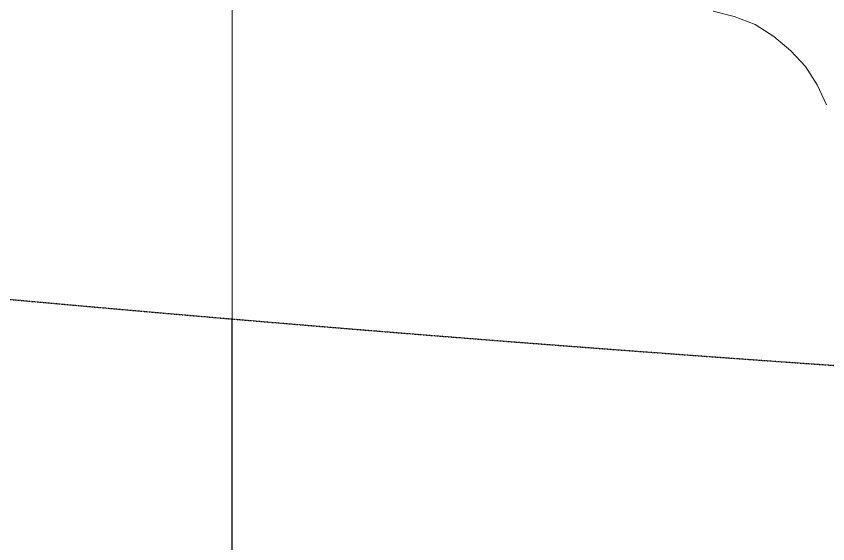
# Model space of a CAD drawing. Header units: inches. Extents: x 23291 to 181956, y 9161 to 51408.
# Drawn here: x 113042 to 113472.3, y 35979.6 to 36259.5 of the extents above; entities that cross this region are included whole.
import ezdxf

# ---------------------------------------------------------------- set-up
doc = ezdxf.new("R2010")
doc.units = ezdxf.units.IN
doc.header["$MEASUREMENT"] = 0
doc.linetypes.add('HIDDEN2', pattern=[0.1875, 0.125, -0.0625])
doc.layers.add('1', color=3, linetype='Continuous')
doc.layers.add('Floor', color=3, linetype='Continuous')
doc.layers.add('Dim', color=6, linetype='Continuous', lineweight=13)

# ---------------------------------------------------------------- blocks, each defined once
blk = doc.blocks.new('5')
at = {"layer": '1', "lineweight": 9}
for p, q in [((225.58661, -22.41272), (225.57644, -22.41019)), ((225.59678, -22.41654), (225.58661, -22.41272)), ((225.60568, -22.42227), (225.59678, -22.41654)), ((225.61392, -22.42923), (225.60568, -22.42227)), ((225.6209, -22.43688), (225.61392, -22.42923)), ((225.62663, -22.44573), (225.6209, -22.43688)), ((225.63107, -22.45526), (225.62663, -22.44573))]:
    blk.add_line(p, q, dxfattribs=at)

msp = doc.modelspace()

# ---------------------------------------------------------------- linework, layer by layer
msp.add_open_spline([(102008.15, 38756.27), (103204.48, 38248.03), (105131.89, 37390.91), (109175.85, 35826.99), (112823.77, 35070.29), (117769.55, 35070.29), (121406.78, 35085.26), (123831.05, 35070.17)], degree=3, knots=[0, 0, 0, 0, 3.550687, 7.088547, 10.454406, 13.763203, 20.376363, 20.376363, 20.376363, 20.376363])
msp.add_open_spline([(102008.15, 38756.27), (103204.48, 38248.03), (105131.89, 37390.91), (109175.85, 35826.99), (112823.77, 35070.29), (117769.55, 35070.29), (121406.78, 35085.26), (123831.05, 35070.17)], degree=3, knots=[0, 0, 0, 0, 3.550687, 7.088547, 10.454406, 13.763203, 20.376363, 20.376363, 20.376363, 20.376363])
at = {"linetype": 'HIDDEN2'}
msp.add_open_spline([(111946.58, 36242.63), (112254.22, 36195.54), (113645.9, 36018.67), (115070.65, 36005.08), (116178.66, 36005.29)], degree=3, knots=[9.608878, 9.608878, 9.608878, 9.608878, 10.454406, 13.444137, 13.444137, 13.444137, 13.444137], dxfattribs=at)
at = {"layer": 'Dim'}
msp.add_line((113156.58, 36098.58), (113156.58, 36528.99), dxfattribs=at)
at = {"layer": 'Floor'}
msp.add_line((113156.58, 35070.29), (113156.58, 36098.85), dxfattribs=at)

# ---------------------------------------------------------------- block references
at = {"layer": 'Dim', "xscale": 1100, "yscale": 1100, "zscale": 1100}
msp.add_blockref('5', (-134722.54, 60913.32), dxfattribs=at)

doc.saveas('drawing.dxf')
